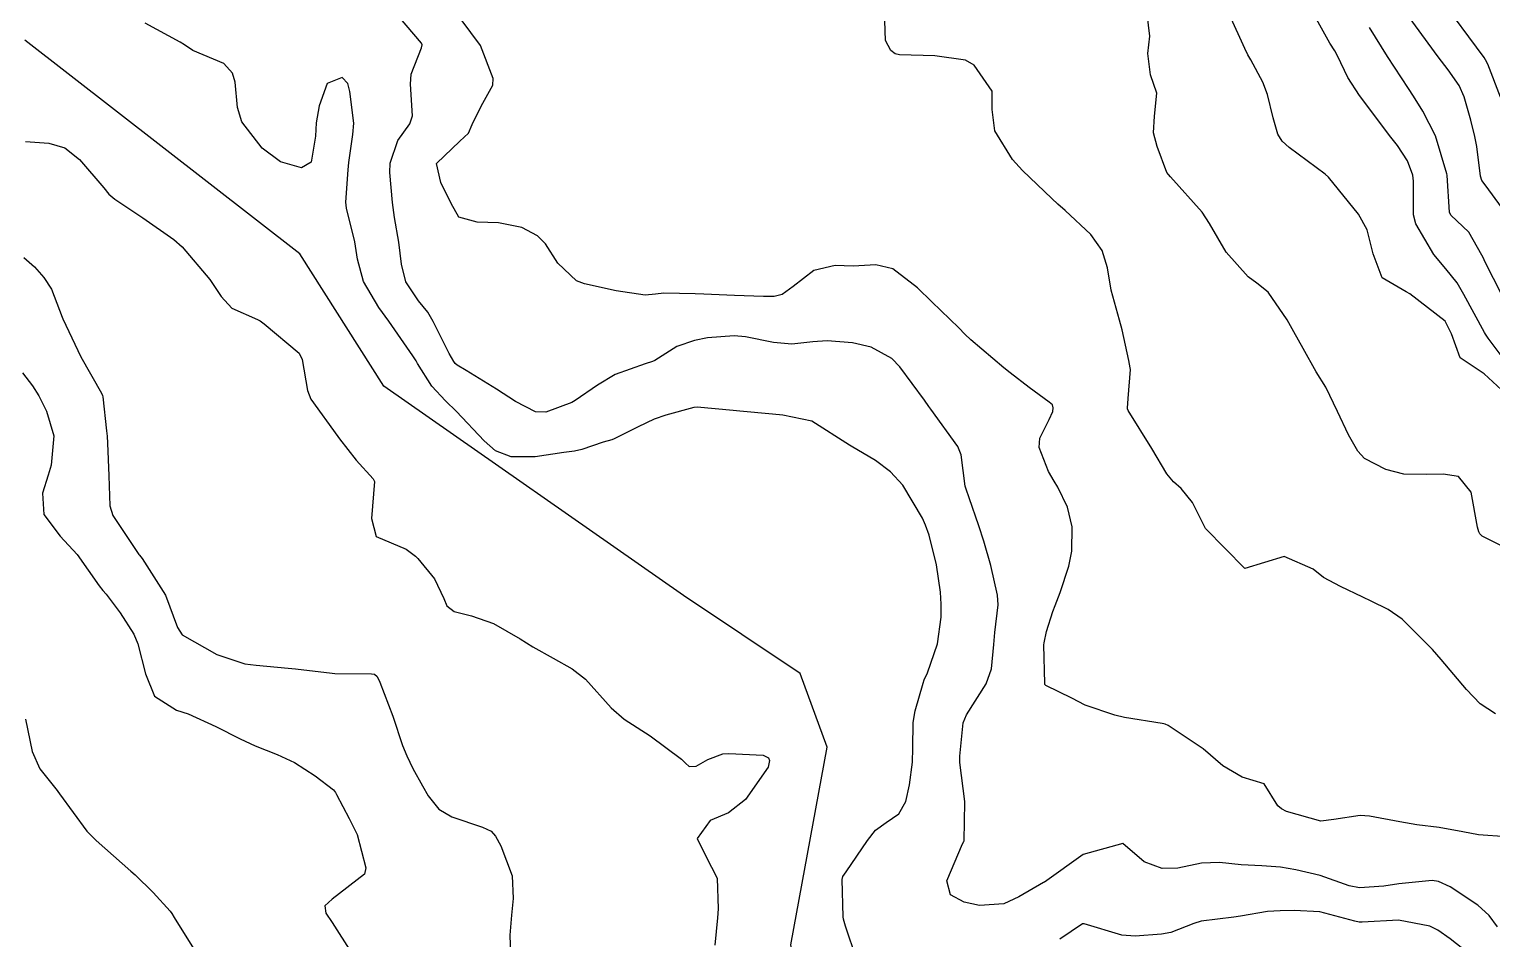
# Model space of a CAD drawing. Header units: metres. Extents: x 298520 to 308411, y 7433745 to 7450750.
# Drawn here: x 300041.2 to 300115.2, y 7449121.7 to 7449167.7 of the extents above; entities that cross this region are included whole.
import ezdxf

# ---------------------------------------------------------------- set-up
doc = ezdxf.new("R2010")
doc.units = ezdxf.units.M
doc.header["$LTSCALE"] = 10
for name, color, linetype in [('Curvas de Nivel 1m', 11, 'Continuous'), ('Curvas de Nivel 5m', 15, 'Continuous'), ('Hidrografia', 140, 'Continuous')]:
    doc.layers.add(name, color=color, linetype=linetype)

msp = doc.modelspace()

# ---------------------------------------------------------------- linework, layer by layer
at = {"layer": 'Curvas de Nivel 1m', "flags": 128}
for points, elevation in [([(300115.53, 7449122.255), (300115.111, 7449122.843), (300114.534, 7449123.361), (300113.137, 7449124.284), (300112.546, 7449124.559), (300112.23, 7449124.609), (300110.544, 7449124.438), (300109.781, 7449124.321), (300108.542, 7449124.24), (300108.027, 7449124.345), (300106.548, 7449124.861), (300105.327, 7449125.155), (300104.552, 7449125.283), (300103.597, 7449125.355), (300102.553, 7449125.401), (300101.454, 7449125.521), (300100.554, 7449125.489), (300099.34, 7449125.238), (300098.55, 7449125.212), (300097.635, 7449125.551), (300096.563, 7449126.48), (300094.557, 7449125.93), (300092.587, 7449124.529), (300092.543, 7449124.499), (300091.304, 7449123.774), (300090.532, 7449123.422), (300089.307, 7449123.345), (300088.532, 7449123.506), (300087.828, 7449123.879), (300087.653, 7449124.589), (300088.445, 7449126.464), (300088.515, 7449126.58), (300088.523, 7449126.621), (300088.562, 7449128.58), (300088.562, 7449128.612), (300088.315, 7449130.583), (300088.304, 7449130.897), (300088.475, 7449132.582), (300088.647, 7449133.003), (300089.644, 7449134.56), (300089.909, 7449135.319), (300090.027, 7449136.557), (300090.08, 7449137.169), (300090.241, 7449138.555), (300090.221, 7449139.052), (300089.885, 7449140.558), (300089.521, 7449141.792), (300089.27, 7449142.565), (300088.777, 7449143.979), (300088.621, 7449144.412), (300088.585, 7449144.573), (300088.371, 7449146.149), (300088.203, 7449146.579), (300086.831, 7449148.474), (300086.736, 7449148.601), (300086.516, 7449148.924), (300085.261, 7449150.616), (300084.857, 7449151.026), (300083.826, 7449151.599), (300082.865, 7449151.82), (300081.596, 7449151.932), (300080.865, 7449151.882), (300079.799, 7449151.751), (300078.87, 7449151.848), (300077.454, 7449152.132), (300076.875, 7449152.187), (300075.532, 7449152.075), (300074.871, 7449151.944), (300073.977, 7449151.638), (300072.856, 7449150.933), (300072.741, 7449150.875), (300072.365, 7449150.767), (300070.847, 7449150.218), (300069.957, 7449149.684), (300068.834, 7449148.906), (300068.652, 7449148.813), (300067.343, 7449148.314), (300066.825, 7449148.334), (300065.806, 7449148.85), (300064.839, 7449149.484), (300063.304, 7449150.419), (300062.851, 7449150.692), (300062.749, 7449150.779), (300062.681, 7449150.883), (300062.453, 7449151.292), (300061.644, 7449152.899), (300061.366, 7449153.381), (300060.893, 7449153.943), (300060.252, 7449154.917), (300060.029, 7449155.801), (300059.897, 7449156.92), (300059.686, 7449158.178), (300059.578, 7449158.924), (300059.446, 7449160.447), (300059.465, 7449160.925), (300059.846, 7449162.065), (300060.45, 7449162.916), (300060.598, 7449163.323), (300060.486, 7449164.915), (300060.522, 7449165.421), (300061.041, 7449166.753), (300061.078, 7449166.909), (300061.044, 7449166.991), (300059.398, 7449168.927)], 692), ([(300116.002, 7449126.818), (300114.573, 7449126.916), (300113.786, 7449127.067), (300112.578, 7449127.296), (300111.453, 7449127.428), (300110.582, 7449127.58), (300109.051, 7449127.868), (300108.586, 7449127.897), (300107.247, 7449127.689), (300106.582, 7449127.62), (300104.858, 7449128.109), (300104.591, 7449128.237), (300104.41, 7449128.383), (300103.713, 7449129.502), (300102.607, 7449129.846), (300101.622, 7449130.42), (300100.625, 7449131.266), (300098.856, 7449132.457), (300098.713, 7449132.528), (300098.644, 7449132.545), (300098.55, 7449132.555), (300096.647, 7449132.867), (300096.158, 7449132.975), (300094.653, 7449133.489), (300093.985, 7449133.839), (300092.662, 7449134.476), (300092.62, 7449134.53), (300092.612, 7449134.582), (300092.566, 7449136.531), (300092.576, 7449136.639), (300092.693, 7449137.207), (300093.013, 7449138.221), (300093.13, 7449138.524), (300093.393, 7449139.194), (300093.834, 7449140.513), (300093.979, 7449141.277), (300093.998, 7449142.511), (300093.762, 7449143.504), (300093.275, 7449144.523), (300093.084, 7449144.824), (300092.791, 7449145.31), (300092.325, 7449146.535), (300092.352, 7449146.992), (300092.824, 7449147.938), (300093.012, 7449148.346), (300093.035, 7449148.527), (300092.993, 7449148.686), (300092.836, 7449148.829), (300091.811, 7449149.572), (300090.85, 7449150.305), (300090.535, 7449150.553), (300088.867, 7449151.981), (300088.563, 7449152.268), (300088.25, 7449152.579), (300086.892, 7449153.903), (300086.164, 7449154.607), (300084.912, 7449155.571), (300084.049, 7449155.767), (300082.913, 7449155.703), (300081.998, 7449155.738), (300080.911, 7449155.493), (300079.871, 7449154.68), (300079.314, 7449154.268), (300078.898, 7449154.166), (300078.372, 7449154.172), (300076.898, 7449154.218), (300075.351, 7449154.282), (300074.899, 7449154.301), (300073.317, 7449154.337), (300072.898, 7449154.294), (300072.371, 7449154.242), (300070.9, 7449154.461), (300069.308, 7449154.806), (300068.904, 7449154.962), (300067.949, 7449155.861), (300067.319, 7449156.834), (300066.929, 7449157.241), (300066.119, 7449157.664), (300064.939, 7449157.905), (300063.872, 7449157.938), (300062.942, 7449158.182), (300062.555, 7449158.886), (300062.017, 7449159.948), (300061.799, 7449160.898), (300062.985, 7449162.039), (300063.424, 7449162.44), (300063.607, 7449162.874), (300064.075, 7449163.801), (300064.656, 7449164.864), (300064.678, 7449165.212), (300064.04, 7449166.87), (300063.063, 7449168.188)], 693), ([(300115.44, 7449133.048), (300114.656, 7449133.559), (300113.964, 7449134.277), (300112.678, 7449135.804), (300112.252, 7449136.294), (300110.706, 7449137.839), (300110.002, 7449138.321), (300109.134, 7449138.75), (300108.719, 7449138.953), (300107.59, 7449139.486), (300106.729, 7449139.953), (300106.197, 7449140.365), (300104.739, 7449141.004), (300102.733, 7449140.41), (300100.753, 7449142.43), (300100.084, 7449143.749), (300099.52, 7449144.449), (300099.122, 7449144.79), (300098.79, 7449145.194), (300098.038, 7449146.468), (300096.832, 7449148.395), (300096.802, 7449148.48), (300096.797, 7449148.516), (300096.838, 7449149.015), (300096.953, 7449150.478), (300096.941, 7449150.566), (300096.858, 7449150.939), (300096.53, 7449152.483), (300096.386, 7449152.979), (300095.963, 7449154.489), (300095.782, 7449155.624), (300095.523, 7449156.494), (300094.935, 7449157.317), (300093.641, 7449158.52), (300093.277, 7449158.846), (300092.959, 7449159.132), (300091.486, 7449160.545), (300090.979, 7449161.111), (300090.087, 7449162.559), (300089.938, 7449163.632), (300089.945, 7449164.561), (300089.036, 7449165.887), (300088.589, 7449166.127), (300087.041, 7449166.361), (300085.249, 7449166.409), (300085.041, 7449166.459), (300084.809, 7449166.622), (300084.539, 7449167.137), (300084.487, 7449168.626)], 694), ([(300116.835, 7449148.432), (300114.853, 7449150.26), (300113.648, 7449151.066), (300113.212, 7449152.285), (300112.882, 7449152.928), (300111.091, 7449154.308), (300110.904, 7449154.401), (300109.692, 7449155.109), (300109.243, 7449156.335), (300108.941, 7449157.539), (300108.496, 7449158.345), (300106.971, 7449160.211), (300106.811, 7449160.362), (300104.986, 7449161.709), (300104.635, 7449162.031), (300104.415, 7449162.389), (300104.178, 7449163.22), (300103.896, 7449164.397), (300103.649, 7449165.021), (300103.04, 7449166.145), (300102.897, 7449166.411), (300102.735, 7449166.724), (300101.964, 7449168.421)], 696), ([(300116.435, 7449150.244), (300115.068, 7449152.061), (300114.934, 7449152.259), (300114.874, 7449152.353), (300113.826, 7449154.276), (300113.487, 7449154.859), (300112.916, 7449155.563), (300112.309, 7449156.296), (300111.408, 7449157.844), (300111.283, 7449158.307), (300111.275, 7449160.002), (300111.246, 7449160.307), (300110.98, 7449161.035), (300110.478, 7449161.808), (300110.074, 7449162.324), (300109.014, 7449163.714), (300108.542, 7449164.337), (300107.949, 7449165.263), (300107.429, 7449166.354), (300107.295, 7449166.605), (300107.049, 7449166.999), (300106.29, 7449168.368)], 697), ([(300116.06, 7449158.249), (300114.965, 7449159.751), (300114.743, 7449160.035), (300114.673, 7449160.264), (300114.485, 7449161.765), (300114.389, 7449162.269), (300114.178, 7449163.1), (300113.842, 7449164.278), (300113.591, 7449164.844), (300113.036, 7449165.647), (300112.53, 7449166.295), (300111.063, 7449168.31)], 699), ([(300083.081, 7449120.641), (300082.518, 7449122.299), (300082.421, 7449122.651), (300082.404, 7449122.771), (300082.356, 7449124.652), (300082.391, 7449124.806), (300082.547, 7449125.045), (300083.634, 7449126.634), (300084.042, 7449127.157), (300084.577, 7449127.546), (300085.213, 7449127.984), (300085.566, 7449128.61), (300085.761, 7449129.449), (300085.904, 7449130.607), (300085.927, 7449131.304), (300085.952, 7449132.607), (300086.052, 7449133.203), (300086.453, 7449134.602), (300086.508, 7449134.758), (300086.668, 7449135.124), (300087.183, 7449136.593), (300087.356, 7449137.937), (300087.361, 7449138.59), (300087.332, 7449139.203), (300087.12, 7449140.594), (300086.755, 7449142.089), (300086.577, 7449142.602), (300086.416, 7449142.954), (300085.414, 7449144.614), (300084.79, 7449145.301), (300084.036, 7449145.872), (300082.802, 7449146.594), (300082.714, 7449146.651), (300080.821, 7449147.866), (300079.348, 7449148.162), (300078.826, 7449148.213), (300077.173, 7449148.37), (300076.828, 7449148.396), (300075.001, 7449148.567), (300074.83, 7449148.557), (300073.412, 7449148.167), (300072.821, 7449147.954), (300072.011, 7449147.576), (300070.805, 7449146.958), (300070.683, 7449146.912), (300070.241, 7449146.796), (300069.173, 7449146.433), (300068.798, 7449146.348), (300068.258, 7449146.278), (300066.795, 7449146.056), (300065.589, 7449146.058), (300064.798, 7449146.358), (300064.212, 7449146.866), (300062.825, 7449148.356), (300062.254, 7449148.889), (300061.565, 7449149.624), (300060.852, 7449150.776), (300060.774, 7449150.911), (300060.606, 7449151.163), (300059.386, 7449152.925), (300058.89, 7449153.616), (300058.113, 7449154.938), (300057.798, 7449156.057), (300057.67, 7449156.943), (300057.252, 7449158.643), (300057.215, 7449158.947), (300057.333, 7449160.583), (300057.366, 7449160.946), (300057.575, 7449162.363), (300057.614, 7449162.944), (300057.41, 7449164.555), (300057.313, 7449164.947), (300057.026, 7449165.263), (300056.273, 7449164.961), (300055.863, 7449163.819), (300055.716, 7449162.969), (300055.674, 7449162.289), (300055.459, 7449160.973), (300054.97, 7449160.679), (300053.908, 7449160.991), (300052.983, 7449161.677), (300051.941, 7449163.016), (300051.726, 7449163.735), (300051.615, 7449165.021), (300051.48, 7449165.475), (300051.032, 7449165.973), (300049.467, 7449166.617), (300049.041, 7449166.907), (300048.832, 7449167.052), (300047.057, 7449168.008)], 691), ([(300115.747, 7449154.252), (300114.919, 7449155.901), (300114.805, 7449156.145), (300114.75, 7449156.263), (300114.086, 7449157.424), (300113.167, 7449158.287), (300113.1, 7449158.433), (300112.991, 7449160.29), (300112.989, 7449160.305), (300112.974, 7449160.385), (300112.388, 7449162.296), (300111.759, 7449163.555), (300111.29, 7449164.307), (300111.027, 7449164.705), (300109.967, 7449166.321), (300109.058, 7449167.792)], 698), ([(300040.986, 7449162.023), (300042.179, 7449161.934), (300042.982, 7449161.702), (300043.723, 7449161.112), (300044.959, 7449159.678), (300045.213, 7449159.354), (300045.513, 7449159.092), (300046.939, 7449158.153), (300048.496, 7449157.054), (300048.919, 7449156.678), (300050.333, 7449155.036), (300050.894, 7449154.176), (300051.442, 7449153.575), (300052.737, 7449153.002), (300052.882, 7449152.935), (300053.085, 7449152.793), (300054.858, 7449151.305), (300055.005, 7449150.978), (300055.268, 7449149.404), (300055.435, 7449148.974), (300056.805, 7449147.076), (300056.887, 7449146.959), (300057.732, 7449145.886), (300058.591, 7449144.933), (300058.662, 7449144.812), (300058.509, 7449142.934), (300058.749, 7449142.024), (300060.272, 7449141.383), (300060.735, 7449141.019), (300060.854, 7449140.908), (300061.71, 7449139.882), (300062.171, 7449138.888), (300062.335, 7449138.511), (300062.706, 7449138.23), (300063.57, 7449138.002), (300064.694, 7449137.622), (300066.046, 7449136.846), (300066.679, 7449136.444), (300067.716, 7449135.867), (300068.668, 7449135.32), (300069.359, 7449134.803), (300070.649, 7449133.356), (300071.307, 7449132.783), (300072.63, 7449131.929), (300074.207, 7449130.746), (300074.411, 7449130.543), (300074.609, 7449130.372), (300074.956, 7449130.39), (300075.539, 7449130.731), (300076.314, 7449131.026), (300076.618, 7449131.041), (300078.351, 7449130.96), (300078.615, 7449130.825), (300078.67, 7449130.689), (300078.609, 7449130.348), (300077.458, 7449128.707), (300076.586, 7449128.039), (300075.666, 7449127.645), (300075.005, 7449126.736), (300075.453, 7449125.838), (300076.022, 7449124.725), (300076.077, 7449123.174), (300076.035, 7449122.725), (300075.897, 7449121.331)], 691), ([(300040.913, 7449156.145), (300041.444, 7449155.677), (300041.914, 7449155.135), (300042.303, 7449154.535), (300042.854, 7449153.12), (300042.882, 7449153.036), (300043.79, 7449151.111), (300044.835, 7449149.271), (300044.89, 7449149.156), (300044.904, 7449149.099), (300045.093, 7449147.373), (300045.12, 7449147.095), (300045.149, 7449146.754), (300045.208, 7449145.094), (300045.256, 7449143.581), (300045.415, 7449143.09), (300046.734, 7449141.119), (300046.766, 7449141.07), (300046.899, 7449140.901), (300048.085, 7449139.056), (300048.697, 7449137.412), (300048.918, 7449137.048), (300050.678, 7449136.043), (300052.098, 7449135.583), (300052.67, 7449135.501), (300054.287, 7449135.365), (300054.668, 7449135.328), (300056.524, 7449135.103), (300056.665, 7449135.093), (300058.522, 7449135.075), (300058.665, 7449135.049), (300058.804, 7449134.929), (300058.944, 7449134.644), (300059.594, 7449132.92), (300060.087, 7449131.45), (300060.296, 7449130.913), (300060.607, 7449130.282), (300061.094, 7449129.399), (300061.387, 7449128.898), (300061.923, 7449128.227), (300062.582, 7449127.826), (300064.127, 7449127.315), (300064.575, 7449127.099), (300064.787, 7449126.858), (300065.061, 7449126.359), (300065.639, 7449124.849), (300065.684, 7449123.696), (300065.599, 7449122.849), (300065.522, 7449121.836), (300065.55, 7449120.849)], 692), ([(300040.845, 7449150.315), (300041.352, 7449149.657), (300041.66, 7449149.138), (300042.064, 7449148.37), (300042.434, 7449147.126), (300042.291, 7449145.627), (300042.142, 7449145.13), (300041.859, 7449144.219), (300041.915, 7449143.133), (300042.747, 7449142.032), (300043.606, 7449141.111), (300044.717, 7449139.524), (300044.901, 7449139.283), (300045.078, 7449139.095), (300045.786, 7449138.166), (300046.476, 7449137.073), (300046.686, 7449136.596), (300047.062, 7449135.066), (300047.52, 7449133.936), (300048.645, 7449133.229), (300049.232, 7449133.044), (300050.634, 7449132.412), (300051.859, 7449131.777), (300052.619, 7449131.42), (300053.738, 7449130.989), (300054.609, 7449130.588), (300055.665, 7449129.906), (300056.595, 7449129.195), (300056.694, 7449129.058), (300056.744, 7449128.958), (300057.379, 7449127.746), (300057.782, 7449126.942), (300058.232, 7449125.25), (300058.158, 7449124.936), (300056.53, 7449123.661), (300056.157, 7449123.333), (300056.202, 7449122.963), (300056.516, 7449122.485), (300057.498, 7449120.945)], 693), ([(300041.001, 7449132.781), (300041.329, 7449131.139), (300041.723, 7449130.253), (300042.593, 7449129.169), (300042.633, 7449129.12), (300042.721, 7449128.989), (300044.107, 7449127.105), (300044.566, 7449126.632), (300046.335, 7449125.082), (300046.541, 7449124.888), (300047.459, 7449123.993), (300048.32, 7449123.053), (300048.402, 7449122.932), (300048.518, 7449122.743), (300049.587, 7449121.039)], 694), ([(300114.498, 7449120.58), (300113.135, 7449121.662), (300112.52, 7449122.097), (300112.106, 7449122.294), (300110.526, 7449122.601), (300108.683, 7449122.496), (300108.524, 7449122.497), (300108.313, 7449122.554), (300106.53, 7449123.022), (300105.233, 7449123.083), (300104.53, 7449123.081), (300103.88, 7449123.046), (300102.527, 7449122.803), (300102.182, 7449122.758), (300100.524, 7449122.553), (300100.161, 7449122.435), (300098.985, 7449121.983), (300098.515, 7449121.9), (300097.194, 7449121.792), (300096.513, 7449121.846), (300094.603, 7449122.418), (300094.522, 7449122.413), (300093.379, 7449121.647)], 691)]:
    msp.add_lwpolyline(points, dxfattribs=dict(at, elevation=elevation))
at = {"layer": 'Curvas de Nivel 5m', "flags": 128}
for points, elevation in [([(300115.934, 7449141.441), (300114.751, 7449142.044), (300114.647, 7449142.156), (300114.595, 7449142.262), (300114.518, 7449142.502), (300114.194, 7449144.269), (300113.568, 7449145.056), (300112.792, 7449145.183), (300111.933, 7449145.157), (300110.792, 7449145.178), (300109.887, 7449145.417), (300108.799, 7449145.963), (300108.458, 7449146.343), (300107.99, 7449147.174), (300107.429, 7449148.354), (300106.845, 7449149.576), (300106.35, 7449150.365), (300105.695, 7449151.542), (300105.226, 7449152.376), (300104.882, 7449152.986), (300103.929, 7449154.395), (300103.35, 7449154.846), (300102.91, 7449155.166), (300101.79, 7449156.421), (300100.944, 7449157.866), (300100.579, 7449158.434), (300098.971, 7449160.236), (300098.868, 7449160.348), (300098.798, 7449160.453), (300098.294, 7449161.768), (300098.121, 7449162.463), (300098.165, 7449163.303), (300098.277, 7449164.461), (300097.96, 7449165.394), (300097.824, 7449166.468), (300097.934, 7449167.349), (300097.801, 7449168.469)], 695), ([(300115.687, 7449164.253), (300115.04, 7449165.925), (300114.931, 7449166.15), (300114.864, 7449166.263), (300114.087, 7449167.308), (300113.358, 7449168.286)], 700)]:
    msp.add_lwpolyline(points, dxfattribs=dict(at, elevation=elevation))
at = {"layer": 'Hidrografia', "elevation": 696.093}
msp.add_lwpolyline([(300116.348, 7449099.843), (300110.434, 7449110.842), (300108.851, 7449115.156), (300103.092, 7449118.032), (300095.894, 7449117.888), (300093.636, 7449117.537), (300090.226, 7449114.472), (300088.067, 7449111.804), (300084.543, 7449112.201), (300081.815, 7449113.393), (300080.55, 7449117.264), (300079.755, 7449121.351), (300081.597, 7449131.358), (300080.219, 7449135.085), (300074.307, 7449139.041), (300059.138, 7449149.629), (300054.89, 7449156.337), (300040.967, 7449167.142)], dxfattribs=at)

doc.saveas('drawing.dxf')
